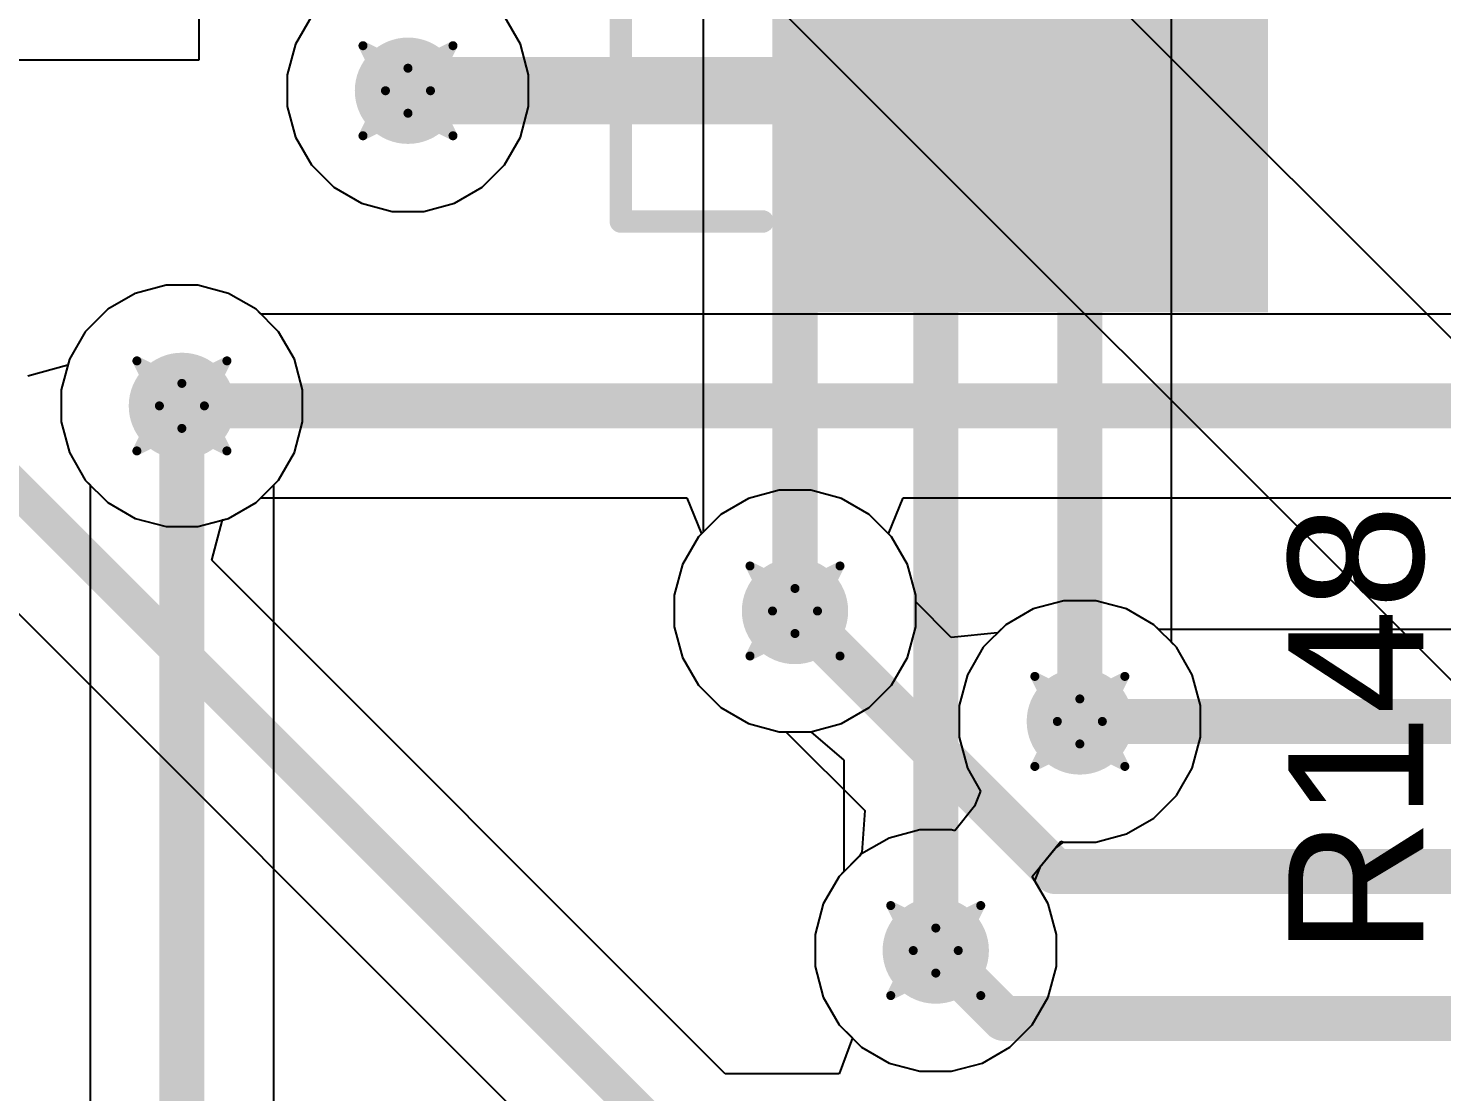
# Model space of a CAD drawing. Header units: inches. Extents: x -36 to 349, y -11 to 240.
# Drawn here: x 153.37 to 161.35, y 58.23 to 64.23 of the extents above; entities that cross this region are included whole.
import ezdxf

# ---------------------------------------------------------------- set-up
doc = ezdxf.new("R2010")
doc.units = ezdxf.units.IN
for name, color, linetype in [('Bottom Layer', 5, 'Continuous'), ('Drill Drawing', 1, 'Continuous'), ('Layer 1', 16, 'Continuous'), ('Layer 2', 76, 'Continuous'), ('Top Layer', 1, 'Continuous'), ('Top Overlay', 2, 'Continuous'), ('Top Paste', 8, 'Continuous'), ('Top Solder', 216, 'Continuous'), ('Via Holes', 16, 'Continuous')]:
    doc.layers.add(name, color=color, linetype=linetype)
doc.styles.add('Arial', font='', dxfattribs={"height": 0.2})
doc.styles.get('Arial').set_extended_font_data('Arial')

# ---------------------------------------------------------------- blocks, each defined once
blk = doc.blocks.new('HC_1_25_6PLT_141')
at = {"layer": 'Top Layer'}
blk.add_hatch(color=1, dxfattribs=at).paths.add_polyline_path([(-6.575043999999999, -0.0266065), (-4.225035999999999, -0.0266065), (-4.225035999999999, -2.5266015), (-6.575043999999999, -2.5266015)])
at = {"layer": 'Top Paste'}
blk.add_hatch(color=8, dxfattribs=at).paths.add_polyline_path([(-6.575043999999999, -0.0266065), (-4.225035999999999, -0.0266065), (-4.225035999999999, -2.5266015), (-6.575043999999999, -2.5266015)])
at = {"layer": 'Top Solder'}
blk.add_hatch(color=216, dxfattribs=at).paths.add_polyline_path([(-6.625056599999999, 0.0234061), (-4.1750234, 0.0234061), (-4.1750234, -2.5766141), (-6.625056599999999, -2.5766141)])
at = {"layer": 'Top Overlay'}
for points in [[(-6.112509999999999, 1.0752836, 0.127, 0.127, 0), (-4.9125124, 1.0752836, 0.127, 0.127, 0)], [(-6.112509999999999, 1.0752836, 0.127, 0.127, 0), (-6.112509999999999, 0.2752852, 0.127, 0.127, 0)]]:
    blk.add_lwpolyline(points, format="xyseb", dxfattribs=at)
for points in [[(-6.14426, 1.0752836, 0.0635, 0.0635, 1), (-6.08076, 1.0752836, 0.0635, 0.0635, 1)], [(-6.14426, 1.0752836, 0.0635, 0.0635, 1), (-6.08076, 1.0752836, 0.0635, 0.0635, 1)], [(-6.14426, 0.2752852, 0.0635, 0.0635, 1), (-6.08076, 0.2752852, 0.0635, 0.0635, 1)]]:
    blk.add_lwpolyline(points, format="xyseb", close=True, dxfattribs=at)

msp = doc.modelspace()

# ---------------------------------------------------------------- hatches: boundary and pattern name
at = {"layer": 'Bottom Layer'}
h = msp.add_hatch(color=5, dxfattribs=at)
edge = h.paths.add_edge_path()
edge.add_arc((155.513532, 63.881), 0.2999994, 0, 360)
h = msp.add_hatch(color=5, dxfattribs=at)
edge = h.paths.add_edge_path()
edge.add_arc((154.23779922, 62.10299999999999), 0.2999994, 0, 360)
h = msp.add_hatch(color=5, dxfattribs=at)
edge = h.paths.add_edge_path()
edge.add_arc((157.69748242, 60.9458776), 0.2999994, 0, 360)
h = msp.add_hatch(color=5, dxfattribs=at)
edge = h.paths.add_edge_path()
edge.add_arc((159.30485538, 60.32284607999999), 0.2999994, 0, 360)
h = msp.add_hatch(color=5, dxfattribs=at)
edge = h.paths.add_edge_path()
edge.add_arc((158.49179122, 59.03022992), 0.2999994, 0, 360)
at = {"layer": 'Layer 1'}
h = msp.add_hatch(color=16, dxfattribs=at)
edge = h.paths.add_edge_path()
edge.add_arc((155.513532, 63.881), 0.2999994, 0, 360)
h = msp.add_hatch(color=16, dxfattribs=at)
edge = h.paths.add_edge_path()
edge.add_arc((154.23779922, 62.10299999999999), 0.2999994, 0, 360)
h = msp.add_hatch(color=16, dxfattribs=at)
edge = h.paths.add_edge_path()
edge.add_arc((157.69748242, 60.9458776), 0.2999994, 0, 360)
h = msp.add_hatch(color=16, dxfattribs=at)
edge = h.paths.add_edge_path()
edge.add_arc((159.30485538, 60.32284607999999), 0.2999994, 0, 360)
h = msp.add_hatch(color=16, dxfattribs=at)
edge = h.paths.add_edge_path()
edge.add_arc((158.49179122, 59.03022992), 0.2999994, 0, 360)
at = {"layer": 'Layer 2'}
h = msp.add_hatch(color=76, dxfattribs=at)
edge = h.paths.add_edge_path()
edge.add_arc((155.513532, 63.881), 0.2999994, 0, 360)
h = msp.add_hatch(color=76, dxfattribs=at)
edge = h.paths.add_edge_path()
edge.add_arc((154.23779922, 62.10299999999999), 0.2999994, 0, 360)
h = msp.add_hatch(color=76, dxfattribs=at)
edge = h.paths.add_edge_path()
edge.add_arc((157.69748242, 60.9458776), 0.2999994, 0, 360)
h = msp.add_hatch(color=76, dxfattribs=at)
edge = h.paths.add_edge_path()
edge.add_arc((159.30485538, 60.32284607999999), 0.2999994, 0, 360)
h = msp.add_hatch(color=76, dxfattribs=at)
edge = h.paths.add_edge_path()
edge.add_arc((158.49179122, 59.03022992), 0.2999994, 0, 360)
at = {"layer": 'Top Layer'}
h = msp.add_hatch(color=1, dxfattribs=at)
edge = h.paths.add_edge_path()
edge.add_arc((155.513532, 63.881), 0.2999994, 0, 360)
h = msp.add_hatch(color=1, dxfattribs=at)
edge = h.paths.add_edge_path()
edge.add_arc((154.23779922, 62.10299999999999), 0.2999994, 0, 360)
h = msp.add_hatch(color=1, dxfattribs=at)
edge = h.paths.add_edge_path()
edge.add_arc((157.69748242, 60.9458776), 0.2999994, 0, 360)
h = msp.add_hatch(color=1, dxfattribs=at)
edge = h.paths.add_edge_path()
edge.add_arc((159.30485538, 60.32284607999999), 0.2999994, 0, 360)
h = msp.add_hatch(color=1, dxfattribs=at)
edge = h.paths.add_edge_path()
edge.add_arc((158.49179122, 59.03022992), 0.2999994, 0, 360)
at = {"layer": 'Via Holes'}
h = msp.add_hatch(color=7, dxfattribs=at)
edge = h.paths.add_edge_path()
edge.add_arc((155.513532, 63.881), 0.1499997, 0, 360)
h = msp.add_hatch(color=7, dxfattribs=at)
edge = h.paths.add_edge_path()
edge.add_arc((154.23779922, 62.10299999999999), 0.1499997, 0, 360)
h = msp.add_hatch(color=7, dxfattribs=at)
edge = h.paths.add_edge_path()
edge.add_arc((157.69748242, 60.9458776), 0.1499997, 0, 360)
h = msp.add_hatch(color=7, dxfattribs=at)
edge = h.paths.add_edge_path()
edge.add_arc((159.30485538, 60.32284607999999), 0.1499997, 0, 360)
h = msp.add_hatch(color=7, dxfattribs=at)
edge = h.paths.add_edge_path()
edge.add_arc((158.49179122, 59.03022992), 0.1499997, 0, 360)

# ---------------------------------------------------------------- linework, layer by layer
at = {"layer": 'Bottom Layer'}
for p, q in [((157.1795307, 72.35127262), (157.1795307, 61.39100752)), ((159.8228071, 60.767976), (159.8228071, 69.11100477999999)), ((154.14814484, 62.7839994), (153.97494224, 62.73759105999999)), ((154.3274536, 62.7839994), (154.14814484, 62.7839994)), ((154.5006562, 62.73759105999999), (154.3274536, 62.7839994)), ((153.97494224, 62.73759105999999), (153.81965426, 62.64793667999999)), ((154.65594418, 62.64793667999999), (154.5006562, 62.73759105999999)), ((153.81965426, 62.64793667999999), (153.69286254, 62.52114495999999)), ((154.7827359, 62.52114495999999), (154.65594418, 62.64793667999999)), ((153.69286254, 62.52114495999999), (153.60320816, 62.36585698)), ((154.87239028, 62.36585698), (154.7827359, 62.52114495999999)), ((153.60320816, 62.36585698), (153.55679982, 62.19265437999999)), ((154.91879862, 62.19265437999999), (154.87239028, 62.36585698)), ((153.55679982, 62.19265437999999), (153.55679982, 62.01334562)), ((154.91879862, 62.01334562), (154.91879862, 62.19265437999999)), ((153.55679982, 62.01334562), (153.60320816, 61.84014302)), ((154.87239028, 61.84014302), (154.91879862, 62.01334562)), ((153.60320816, 61.84014302), (153.69286254, 61.68485504)), ((154.7827359, 61.68485504), (154.87239028, 61.84014302)), ((153.69286254, 61.68485504), (153.7198475, 61.65787008)), ((153.7198475, 61.65787008), (153.7198475, 51.62404204)), ((154.75575094, 61.65787008), (154.7827359, 61.68485504)), ((154.75575094, 51.4094984), (154.75575094, 61.65787008)), ((157.15254574, 61.36402256), (157.06289136, 61.20873458)), ((157.1795307, 61.39100752), (157.15254574, 61.36402256)), ((157.06289136, 61.20873458), (157.01648302, 61.03553197999999)), ((157.01648302, 61.03553197999999), (157.01648302, 60.85622321999999)), ((157.01648302, 60.85622321999999), (157.06289136, 60.68302062)), ((159.84979206, 60.74099104), (159.8228071, 60.767976)), ((159.93944644, 60.58570305999999), (159.84979206, 60.74099104)), ((157.06289136, 60.68302062), (157.15254574, 60.52773264)), ((159.98585478, 60.41250045999999), (159.93944644, 60.58570305999999)), ((157.15254574, 60.52773264), (157.27933746, 60.40094092)), ((157.27933746, 60.40094092), (157.43462544, 60.31128653999999)), ((159.98585478, 60.2331917), (159.98585478, 60.41250045999999)), ((157.43462544, 60.31128653999999), (157.60782804, 60.2648782)), ((157.60782804, 60.2648782), (157.78713426, 60.2648782)), ((157.78713426, 60.2648782), (157.9738395, 60.10474136)), ((159.93944644, 60.0599891), (159.98585478, 60.2331917)), ((157.9738395, 60.10474136), (157.9738395, 59.47535984)), ((159.84979206, 59.90470111999999), (159.93944644, 60.0599891)), ((159.72300034, 59.77790939999999), (159.84979206, 59.90470111999999)), ((159.56771236, 59.68825502), (159.72300034, 59.77790939999999)), ((159.39450976, 59.64184667999999), (159.56771236, 59.68825502)), ((159.0367279, 59.44837233999999), (159.1657472, 59.60644161999999)), ((159.1657472, 59.60644161999999), (159.21274482, 59.64250454)), ((159.21274482, 59.64250454), (159.215201, 59.64184667999999)), ((159.215201, 59.64184667999999), (159.39450976, 59.64184667999999)), ((157.94685454, 59.44837488), (157.85720016, 59.29308689999999)), ((157.9738395, 59.47535984), (157.94685454, 59.44837488)), ((159.12638228, 59.29308689999999), (159.0367279, 59.44837233999999)), ((157.85720016, 59.29308689999999), (157.81079182, 59.1198843)), ((159.17279062, 59.1198843), (159.12638228, 59.29308689999999)), ((157.81079182, 59.1198843), (157.81079182, 58.94057554)), ((159.17279062, 58.94057554), (159.17279062, 59.1198843)), ((157.81079182, 58.94057554), (157.85720016, 58.76737293999999)), ((159.12638228, 58.76737293999999), (159.17279062, 58.94057554)), ((157.85720016, 58.76737293999999), (157.94685454, 58.61208496)), ((159.0367279, 58.61208496), (159.12638228, 58.76737293999999)), ((157.94685454, 58.61208496), (158.07364626, 58.48529324)), ((158.90993618, 58.48529324), (159.0367279, 58.61208496)), ((158.07364626, 58.48529324), (158.22893424, 58.39563886)), ((158.7546482, 58.39563886), (158.90993618, 58.48529324)), ((158.22893424, 58.39563886), (158.40213684, 58.34923052)), ((158.5814456, 58.34923052), (158.7546482, 58.39563886)), ((158.40213684, 58.34923052), (158.5814456, 58.34923052))]:
    msp.add_line(p, q, dxfattribs=at)
for points in [[(159.30485538, 60.32284607999999, 0.254, 0.254, 0), (159.30485538, 92.97051256, 0.254, 0.254, 0)], [(158.49179122, 59.03022992, 0.254, 0.254, 0), (158.49179122, 92.79398255999999, 0.254, 0.254, 0)], [(157.69748242, 60.9458776, 0.254, 0.254, 0), (157.69748242, 92.62466615999999, 0.254, 0.254, 0)], [(154.23779922, 51.4094984, 0.254, 0.254, 0), (154.23779922, 62.10299999999999, 0.254, 0.254, 0)]]:
    msp.add_lwpolyline(points, format="xyseb", dxfattribs=at)
for points in [[(154.17429922, 62.10299999999999, 0.127, 0.127, 1), (154.30129922, 62.10299999999999, 0.127, 0.127, 1)], [(157.63398242, 60.9458776, 0.127, 0.127, 1), (157.76098242, 60.9458776, 0.127, 0.127, 1)], [(159.24135538, 60.32284607999999, 0.127, 0.127, 1), (159.36835538, 60.32284607999999, 0.127, 0.127, 1)], [(158.42829122, 59.03022992, 0.127, 0.127, 1), (158.55529122, 59.03022992, 0.127, 0.127, 1)]]:
    msp.add_lwpolyline(points, format="xyseb", close=True, dxfattribs=at)
at = {"layer": 'Drill Drawing'}
for points in [[(155.259532, 64.13499999999999, 0.0508, 0.0508, 0), (155.513532, 64.008, 0.0508, 0.0508, 0)], [(155.259532, 64.13499999999999, 0.0508, 0.0508, 0), (155.386532, 63.881, 0.0508, 0.0508, 0)], [(155.513532, 64.008, 0.0508, 0.0508, 0), (155.767532, 64.13499999999999, 0.0508, 0.0508, 0)], [(155.640532, 63.881, 0.0508, 0.0508, 0), (155.767532, 64.13499999999999, 0.0508, 0.0508, 0)], [(155.259532, 63.627, 0.0508, 0.0508, 0), (155.386532, 63.881, 0.0508, 0.0508, 0)], [(155.640532, 63.881, 0.0508, 0.0508, 0), (155.767532, 63.627, 0.0508, 0.0508, 0)], [(155.259532, 63.627, 0.0508, 0.0508, 0), (155.513532, 63.75399999999999, 0.0508, 0.0508, 0)], [(155.513532, 63.75399999999999, 0.0508, 0.0508, 0), (155.767532, 63.627, 0.0508, 0.0508, 0)], [(153.98379922, 62.357, 0.0508, 0.0508, 0), (154.23779922, 62.23, 0.0508, 0.0508, 0)], [(153.98379922, 62.357, 0.0508, 0.0508, 0), (154.11079922, 62.10299999999999, 0.0508, 0.0508, 0)], [(154.23779922, 62.23, 0.0508, 0.0508, 0), (154.49179922, 62.357, 0.0508, 0.0508, 0)], [(154.36479922, 62.10299999999999, 0.0508, 0.0508, 0), (154.49179922, 62.357, 0.0508, 0.0508, 0)], [(153.98379922, 61.849, 0.0508, 0.0508, 0), (154.11079922, 62.10299999999999, 0.0508, 0.0508, 0)], [(154.36479922, 62.10299999999999, 0.0508, 0.0508, 0), (154.49179922, 61.849, 0.0508, 0.0508, 0)], [(153.98379922, 61.849, 0.0508, 0.0508, 0), (154.23779922, 61.97599999999999, 0.0508, 0.0508, 0)], [(154.23779922, 61.97599999999999, 0.0508, 0.0508, 0), (154.49179922, 61.849, 0.0508, 0.0508, 0)], [(157.44348242, 61.1998776, 0.0508, 0.0508, 0), (157.69748242, 61.07287759999999, 0.0508, 0.0508, 0)], [(157.44348242, 61.1998776, 0.0508, 0.0508, 0), (157.57048242, 60.9458776, 0.0508, 0.0508, 0)], [(157.69748242, 61.07287759999999, 0.0508, 0.0508, 0), (157.95148242, 61.1998776, 0.0508, 0.0508, 0)], [(157.82448242, 60.9458776, 0.0508, 0.0508, 0), (157.95148242, 61.1998776, 0.0508, 0.0508, 0)], [(157.44348242, 60.6918776, 0.0508, 0.0508, 0), (157.57048242, 60.9458776, 0.0508, 0.0508, 0)], [(157.82448242, 60.9458776, 0.0508, 0.0508, 0), (157.95148242, 60.6918776, 0.0508, 0.0508, 0)], [(157.44348242, 60.6918776, 0.0508, 0.0508, 0), (157.69748242, 60.8188776, 0.0508, 0.0508, 0)], [(157.69748242, 60.8188776, 0.0508, 0.0508, 0), (157.95148242, 60.6918776, 0.0508, 0.0508, 0)], [(159.05085538, 60.57684608, 0.0508, 0.0508, 0), (159.30485538, 60.44984608, 0.0508, 0.0508, 0)], [(159.05085538, 60.57684608, 0.0508, 0.0508, 0), (159.17785538, 60.32284607999999, 0.0508, 0.0508, 0)], [(159.30485538, 60.44984608, 0.0508, 0.0508, 0), (159.55885538, 60.57684608, 0.0508, 0.0508, 0)], [(159.43185538, 60.32284607999999, 0.0508, 0.0508, 0), (159.55885538, 60.57684608, 0.0508, 0.0508, 0)], [(159.05085538, 60.06884607999999, 0.0508, 0.0508, 0), (159.17785538, 60.32284607999999, 0.0508, 0.0508, 0)], [(159.43185538, 60.32284607999999, 0.0508, 0.0508, 0), (159.55885538, 60.06884607999999, 0.0508, 0.0508, 0)], [(159.05085538, 60.06884607999999, 0.0508, 0.0508, 0), (159.30485538, 60.19584608, 0.0508, 0.0508, 0)], [(159.30485538, 60.19584608, 0.0508, 0.0508, 0), (159.55885538, 60.06884607999999, 0.0508, 0.0508, 0)], [(158.23779122, 59.28422991999999, 0.0508, 0.0508, 0), (158.49179122, 59.15722992, 0.0508, 0.0508, 0)], [(158.23779122, 59.28422991999999, 0.0508, 0.0508, 0), (158.36479122, 59.03022992, 0.0508, 0.0508, 0)], [(158.49179122, 59.15722992, 0.0508, 0.0508, 0), (158.74579122, 59.28422991999999, 0.0508, 0.0508, 0)], [(158.61879122, 59.03022992, 0.0508, 0.0508, 0), (158.74579122, 59.28422991999999, 0.0508, 0.0508, 0)], [(158.23779122, 58.77622991999999, 0.0508, 0.0508, 0), (158.36479122, 59.03022992, 0.0508, 0.0508, 0)], [(158.61879122, 59.03022992, 0.0508, 0.0508, 0), (158.74579122, 58.77622991999999, 0.0508, 0.0508, 0)], [(158.23779122, 58.77622991999999, 0.0508, 0.0508, 0), (158.49179122, 58.90322992, 0.0508, 0.0508, 0)], [(158.49179122, 58.90322992, 0.0508, 0.0508, 0), (158.74579122, 58.77622991999999, 0.0508, 0.0508, 0)]]:
    msp.add_lwpolyline(points, format="xyseb", dxfattribs=at)
for points in [[(155.246832, 64.13499999999999, 0.0254, 0.0254, 1), (155.272232, 64.13499999999999, 0.0254, 0.0254, 1)], [(155.246832, 64.13499999999999, 0.0254, 0.0254, 1), (155.272232, 64.13499999999999, 0.0254, 0.0254, 1)], [(155.754832, 64.13499999999999, 0.0254, 0.0254, 1), (155.780232, 64.13499999999999, 0.0254, 0.0254, 1)], [(155.754832, 64.13499999999999, 0.0254, 0.0254, 1), (155.780232, 64.13499999999999, 0.0254, 0.0254, 1)], [(155.500832, 64.008, 0.0254, 0.0254, 1), (155.526232, 64.008, 0.0254, 0.0254, 1)], [(155.500832, 64.008, 0.0254, 0.0254, 1), (155.526232, 64.008, 0.0254, 0.0254, 1)], [(155.373832, 63.881, 0.0254, 0.0254, 1), (155.399232, 63.881, 0.0254, 0.0254, 1)], [(155.373832, 63.881, 0.0254, 0.0254, 1), (155.399232, 63.881, 0.0254, 0.0254, 1)], [(155.627832, 63.881, 0.0254, 0.0254, 1), (155.653232, 63.881, 0.0254, 0.0254, 1)], [(155.627832, 63.881, 0.0254, 0.0254, 1), (155.653232, 63.881, 0.0254, 0.0254, 1)], [(155.500832, 63.75399999999999, 0.0254, 0.0254, 1), (155.526232, 63.75399999999999, 0.0254, 0.0254, 1)], [(155.500832, 63.75399999999999, 0.0254, 0.0254, 1), (155.526232, 63.75399999999999, 0.0254, 0.0254, 1)], [(155.246832, 63.627, 0.0254, 0.0254, 1), (155.272232, 63.627, 0.0254, 0.0254, 1)], [(155.246832, 63.627, 0.0254, 0.0254, 1), (155.272232, 63.627, 0.0254, 0.0254, 1)], [(155.754832, 63.627, 0.0254, 0.0254, 1), (155.780232, 63.627, 0.0254, 0.0254, 1)], [(155.754832, 63.627, 0.0254, 0.0254, 1), (155.780232, 63.627, 0.0254, 0.0254, 1)], [(153.97109922, 62.357, 0.0254, 0.0254, 1), (153.99649922, 62.357, 0.0254, 0.0254, 1)], [(153.97109922, 62.357, 0.0254, 0.0254, 1), (153.99649922, 62.357, 0.0254, 0.0254, 1)], [(154.47909922, 62.357, 0.0254, 0.0254, 1), (154.50449922, 62.357, 0.0254, 0.0254, 1)], [(154.47909922, 62.357, 0.0254, 0.0254, 1), (154.50449922, 62.357, 0.0254, 0.0254, 1)], [(154.22509922, 62.23, 0.0254, 0.0254, 1), (154.25049922, 62.23, 0.0254, 0.0254, 1)], [(154.22509922, 62.23, 0.0254, 0.0254, 1), (154.25049922, 62.23, 0.0254, 0.0254, 1)], [(154.09809922, 62.10299999999999, 0.0254, 0.0254, 1), (154.12349922, 62.10299999999999, 0.0254, 0.0254, 1)], [(154.09809922, 62.10299999999999, 0.0254, 0.0254, 1), (154.12349922, 62.10299999999999, 0.0254, 0.0254, 1)], [(154.35209922, 62.10299999999999, 0.0254, 0.0254, 1), (154.37749922, 62.10299999999999, 0.0254, 0.0254, 1)], [(154.35209922, 62.10299999999999, 0.0254, 0.0254, 1), (154.37749922, 62.10299999999999, 0.0254, 0.0254, 1)], [(154.22509922, 61.97599999999999, 0.0254, 0.0254, 1), (154.25049922, 61.97599999999999, 0.0254, 0.0254, 1)], [(154.22509922, 61.97599999999999, 0.0254, 0.0254, 1), (154.25049922, 61.97599999999999, 0.0254, 0.0254, 1)], [(153.97109922, 61.849, 0.0254, 0.0254, 1), (153.99649922, 61.849, 0.0254, 0.0254, 1)], [(153.97109922, 61.849, 0.0254, 0.0254, 1), (153.99649922, 61.849, 0.0254, 0.0254, 1)], [(154.47909922, 61.849, 0.0254, 0.0254, 1), (154.50449922, 61.849, 0.0254, 0.0254, 1)], [(154.47909922, 61.849, 0.0254, 0.0254, 1), (154.50449922, 61.849, 0.0254, 0.0254, 1)], [(157.43078242, 61.1998776, 0.0254, 0.0254, 1), (157.45618242, 61.1998776, 0.0254, 0.0254, 1)], [(157.43078242, 61.1998776, 0.0254, 0.0254, 1), (157.45618242, 61.1998776, 0.0254, 0.0254, 1)], [(157.93878242, 61.1998776, 0.0254, 0.0254, 1), (157.96418242, 61.1998776, 0.0254, 0.0254, 1)], [(157.93878242, 61.1998776, 0.0254, 0.0254, 1), (157.96418242, 61.1998776, 0.0254, 0.0254, 1)], [(157.68478242, 61.07287759999999, 0.0254, 0.0254, 1), (157.71018242, 61.07287759999999, 0.0254, 0.0254, 1)], [(157.68478242, 61.07287759999999, 0.0254, 0.0254, 1), (157.71018242, 61.07287759999999, 0.0254, 0.0254, 1)], [(157.55778242, 60.9458776, 0.0254, 0.0254, 1), (157.58318242, 60.9458776, 0.0254, 0.0254, 1)], [(157.55778242, 60.9458776, 0.0254, 0.0254, 1), (157.58318242, 60.9458776, 0.0254, 0.0254, 1)], [(157.81178242, 60.9458776, 0.0254, 0.0254, 1), (157.83718242, 60.9458776, 0.0254, 0.0254, 1)], [(157.81178242, 60.9458776, 0.0254, 0.0254, 1), (157.83718242, 60.9458776, 0.0254, 0.0254, 1)], [(157.68478242, 60.8188776, 0.0254, 0.0254, 1), (157.71018242, 60.8188776, 0.0254, 0.0254, 1)], [(157.68478242, 60.8188776, 0.0254, 0.0254, 1), (157.71018242, 60.8188776, 0.0254, 0.0254, 1)], [(157.43078242, 60.6918776, 0.0254, 0.0254, 1), (157.45618242, 60.6918776, 0.0254, 0.0254, 1)], [(157.43078242, 60.6918776, 0.0254, 0.0254, 1), (157.45618242, 60.6918776, 0.0254, 0.0254, 1)], [(157.93878242, 60.6918776, 0.0254, 0.0254, 1), (157.96418242, 60.6918776, 0.0254, 0.0254, 1)], [(157.93878242, 60.6918776, 0.0254, 0.0254, 1), (157.96418242, 60.6918776, 0.0254, 0.0254, 1)], [(159.03815538, 60.57684608, 0.0254, 0.0254, 1), (159.06355538, 60.57684608, 0.0254, 0.0254, 1)], [(159.03815538, 60.57684608, 0.0254, 0.0254, 1), (159.06355538, 60.57684608, 0.0254, 0.0254, 1)], [(159.54615538, 60.57684608, 0.0254, 0.0254, 1), (159.57155538, 60.57684608, 0.0254, 0.0254, 1)], [(159.54615538, 60.57684608, 0.0254, 0.0254, 1), (159.57155538, 60.57684608, 0.0254, 0.0254, 1)], [(159.29215538, 60.44984608, 0.0254, 0.0254, 1), (159.31755538, 60.44984608, 0.0254, 0.0254, 1)], [(159.29215538, 60.44984608, 0.0254, 0.0254, 1), (159.31755538, 60.44984608, 0.0254, 0.0254, 1)], [(159.16515538, 60.32284607999999, 0.0254, 0.0254, 1), (159.19055538, 60.32284607999999, 0.0254, 0.0254, 1)], [(159.16515538, 60.32284607999999, 0.0254, 0.0254, 1), (159.19055538, 60.32284607999999, 0.0254, 0.0254, 1)], [(159.41915538, 60.32284607999999, 0.0254, 0.0254, 1), (159.44455538, 60.32284607999999, 0.0254, 0.0254, 1)], [(159.41915538, 60.32284607999999, 0.0254, 0.0254, 1), (159.44455538, 60.32284607999999, 0.0254, 0.0254, 1)], [(159.29215538, 60.19584608, 0.0254, 0.0254, 1), (159.31755538, 60.19584608, 0.0254, 0.0254, 1)], [(159.29215538, 60.19584608, 0.0254, 0.0254, 1), (159.31755538, 60.19584608, 0.0254, 0.0254, 1)], [(159.03815538, 60.06884607999999, 0.0254, 0.0254, 1), (159.06355538, 60.06884607999999, 0.0254, 0.0254, 1)], [(159.03815538, 60.06884607999999, 0.0254, 0.0254, 1), (159.06355538, 60.06884607999999, 0.0254, 0.0254, 1)], [(159.54615538, 60.06884607999999, 0.0254, 0.0254, 1), (159.57155538, 60.06884607999999, 0.0254, 0.0254, 1)], [(159.54615538, 60.06884607999999, 0.0254, 0.0254, 1), (159.57155538, 60.06884607999999, 0.0254, 0.0254, 1)], [(158.22509122, 59.28422991999999, 0.0254, 0.0254, 1), (158.25049122, 59.28422991999999, 0.0254, 0.0254, 1)], [(158.22509122, 59.28422991999999, 0.0254, 0.0254, 1), (158.25049122, 59.28422991999999, 0.0254, 0.0254, 1)], [(158.73309122, 59.28422991999999, 0.0254, 0.0254, 1), (158.75849122, 59.28422991999999, 0.0254, 0.0254, 1)], [(158.73309122, 59.28422991999999, 0.0254, 0.0254, 1), (158.75849122, 59.28422991999999, 0.0254, 0.0254, 1)], [(158.47909122, 59.15722992, 0.0254, 0.0254, 1), (158.50449122, 59.15722992, 0.0254, 0.0254, 1)], [(158.47909122, 59.15722992, 0.0254, 0.0254, 1), (158.50449122, 59.15722992, 0.0254, 0.0254, 1)], [(158.35209122, 59.03022992, 0.0254, 0.0254, 1), (158.37749122, 59.03022992, 0.0254, 0.0254, 1)], [(158.35209122, 59.03022992, 0.0254, 0.0254, 1), (158.37749122, 59.03022992, 0.0254, 0.0254, 1)], [(158.60609122, 59.03022992, 0.0254, 0.0254, 1), (158.63149122, 59.03022992, 0.0254, 0.0254, 1)], [(158.60609122, 59.03022992, 0.0254, 0.0254, 1), (158.63149122, 59.03022992, 0.0254, 0.0254, 1)], [(158.47909122, 58.90322992, 0.0254, 0.0254, 1), (158.50449122, 58.90322992, 0.0254, 0.0254, 1)], [(158.47909122, 58.90322992, 0.0254, 0.0254, 1), (158.50449122, 58.90322992, 0.0254, 0.0254, 1)], [(158.22509122, 58.77622991999999, 0.0254, 0.0254, 1), (158.25049122, 58.77622991999999, 0.0254, 0.0254, 1)], [(158.22509122, 58.77622991999999, 0.0254, 0.0254, 1), (158.25049122, 58.77622991999999, 0.0254, 0.0254, 1)], [(158.73309122, 58.77622991999999, 0.0254, 0.0254, 1), (158.75849122, 58.77622991999999, 0.0254, 0.0254, 1)], [(158.73309122, 58.77622991999999, 0.0254, 0.0254, 1), (158.75849122, 58.77622991999999, 0.0254, 0.0254, 1)]]:
    msp.add_lwpolyline(points, format="xyseb", close=True, dxfattribs=at)
at = {"layer": 'Layer 1'}
for p, q in [((154.14814484, 62.7839994), (153.97494224, 62.73759105999999)), ((154.3274536, 62.7839994), (154.14814484, 62.7839994)), ((154.5006562, 62.73759105999999), (154.3274536, 62.7839994)), ((153.97494224, 62.73759105999999), (153.81965426, 62.64793667999999)), ((154.65594418, 62.64793667999999), (154.5006562, 62.73759105999999)), ((153.81965426, 62.64793667999999), (153.69286254, 62.52114495999999)), ((154.7827359, 62.52114495999999), (154.65594418, 62.64793667999999)), ((153.69286254, 62.52114495999999), (153.60320816, 62.36585698)), ((154.87239028, 62.36585698), (154.7827359, 62.52114495999999)), ((153.60320816, 62.36585698), (153.55679982, 62.19265437999999)), ((154.91879862, 62.19265437999999), (154.87239028, 62.36585698)), ((153.55679982, 62.19265437999999), (153.55679982, 62.01334562)), ((154.91879862, 62.01334562), (154.91879862, 62.19265437999999)), ((153.55679982, 62.01334562), (153.60320816, 61.84014302)), ((154.87239028, 61.84014302), (154.91879862, 62.01334562)), ((153.60320816, 61.84014302), (153.69286254, 61.68485504)), ((154.7827359, 61.68485504), (154.87239028, 61.84014302)), ((153.69286254, 61.68485504), (153.81965426, 61.55806332)), ((154.65594418, 61.55806332), (154.7827359, 61.68485504)), ((157.43462544, 61.58046865999999), (157.27933746, 61.49081428)), ((157.60782804, 61.62687699999999), (157.43462544, 61.58046865999999)), ((157.7871368, 61.62687699999999), (157.60782804, 61.62687699999999)), ((157.9603394, 61.58046865999999), (157.7871368, 61.62687699999999)), ((158.11562738, 61.49081428), (157.9603394, 61.58046865999999)), ((153.81965426, 61.55806332), (153.97494224, 61.46840893999999)), ((154.5006562, 61.46840893999999), (154.65594418, 61.55806332)), ((153.97494224, 61.46840893999999), (154.14814484, 61.4220006)), ((154.14814484, 61.4220006), (154.3274536, 61.4220006)), ((154.3274536, 61.4220006), (154.5006562, 61.46840893999999)), ((157.27933746, 61.49081428), (157.15254574, 61.36402256)), ((158.2424191, 61.36402256), (158.11562738, 61.49081428)), ((157.15254574, 61.36402256), (157.06289136, 61.20873458)), ((158.33207348, 61.20873458), (158.2424191, 61.36402256)), ((157.06289136, 61.20873458), (157.01648302, 61.03553197999999)), ((158.37848182, 61.03553197999999), (158.33207348, 61.20873458)), ((157.01648302, 61.03553197999999), (157.01648302, 60.85622321999999)), ((158.37848182, 60.85622321999999), (158.37848182, 61.03553197999999)), ((159.0419984, 60.95743713999999), (158.88671042, 60.86778276)), ((159.215201, 61.00384548), (159.0419984, 60.95743713999999)), ((159.39450976, 61.00384548), (159.215201, 61.00384548)), ((159.56771236, 60.95743713999999), (159.39450976, 61.00384548)), ((159.72300034, 60.86778276), (159.56771236, 60.95743713999999)), ((158.88671042, 60.86778276), (158.7599187, 60.74099104)), ((159.84979206, 60.74099104), (159.72300034, 60.86778276)), ((157.01648302, 60.85622321999999), (157.06289136, 60.68302062)), ((158.33207348, 60.68302062), (158.37848182, 60.85622321999999)), ((158.7599187, 60.74099104), (158.67026432, 60.58570305999999)), ((159.93944644, 60.58570305999999), (159.84979206, 60.74099104)), ((157.06289136, 60.68302062), (157.15254574, 60.52773264)), ((158.2424191, 60.52773264), (158.33207348, 60.68302062)), ((158.67026432, 60.58570305999999), (158.62385598, 60.41250045999999)), ((159.98585478, 60.41250045999999), (159.93944644, 60.58570305999999)), ((157.15254574, 60.52773264), (157.27933746, 60.40094092)), ((158.11562738, 60.40094092), (158.2424191, 60.52773264)), ((157.27933746, 60.40094092), (157.43462544, 60.31128653999999)), ((157.9603394, 60.31128653999999), (158.11562738, 60.40094092)), ((158.62385598, 60.41250045999999), (158.62385598, 60.2331917)), ((159.98585478, 60.2331917), (159.98585478, 60.41250045999999)), ((157.43462544, 60.31128653999999), (157.60782804, 60.2648782)), ((157.7871368, 60.2648782), (157.9603394, 60.31128653999999)), ((157.60782804, 60.2648782), (157.7871368, 60.2648782)), ((158.62385598, 60.2331917), (158.67026432, 60.0599891)), ((159.93944644, 60.0599891), (159.98585478, 60.2331917)), ((158.67026432, 60.0599891), (158.74511812, 59.9303348)), ((159.84979206, 59.90470111999999), (159.93944644, 60.0599891)), ((158.74511812, 59.9303348), (158.71112784, 59.84469108)), ((159.72300034, 59.77790939999999), (159.84979206, 59.90470111999999)), ((158.71112784, 59.84469108), (158.59883952, 59.70656842)), ((159.56771236, 59.68825502), (159.72300034, 59.77790939999999)), ((158.22893424, 59.66482098), (158.07364626, 59.5751666)), ((158.40213684, 59.71122931999999), (158.22893424, 59.66482098)), ((158.5814456, 59.71122931999999), (158.40213684, 59.71122931999999)), ((158.59883952, 59.70656842), (158.5814456, 59.71122931999999)), ((159.39450976, 59.64184667999999), (159.56771236, 59.68825502)), ((159.08551876, 59.50838492), (159.19780708, 59.64650758000001)), ((159.19780708, 59.64650758000001), (159.215201, 59.64184667999999)), ((159.215201, 59.64184667999999), (159.39450976, 59.64184667999999)), ((158.07364626, 59.5751666), (157.94685454, 59.44837488)), ((159.05152848, 59.4227412), (159.08551876, 59.50838492)), ((157.94685454, 59.44837488), (157.85720016, 59.29308689999999)), ((159.12638228, 59.29308689999999), (159.05152848, 59.4227412)), ((157.85720016, 59.29308689999999), (157.81079182, 59.1198843)), ((159.17279062, 59.1198843), (159.12638228, 59.29308689999999)), ((157.81079182, 59.1198843), (157.81079182, 58.94057554)), ((159.17279062, 58.94057554), (159.17279062, 59.1198843)), ((157.81079182, 58.94057554), (157.85720016, 58.76737293999999)), ((159.12638228, 58.76737293999999), (159.17279062, 58.94057554)), ((157.85720016, 58.76737293999999), (157.94685454, 58.61208496)), ((159.0367279, 58.61208496), (159.12638228, 58.76737293999999)), ((157.94685454, 58.61208496), (158.07364626, 58.48529324)), ((158.90993618, 58.48529324), (159.0367279, 58.61208496)), ((158.07364626, 58.48529324), (158.22893424, 58.39563886)), ((158.7546482, 58.39563886), (158.90993618, 58.48529324)), ((158.22893424, 58.39563886), (158.40213684, 58.34923052)), ((158.5814456, 58.34923052), (158.7546482, 58.39563886)), ((158.40213684, 58.34923052), (158.5814456, 58.34923052))]:
    msp.add_line(p, q, dxfattribs=at)
at = {"layer": 'Layer 2'}
for p, q in [((161.6983177, 62.18627898), (153.68144778, 70.20314635999999)), ((153.91371554, 68.04048368), (161.90858906, 60.04561016)), ((154.96859532, 64.29914495999999), (154.87894094, 64.14385698)), ((156.14812306, 64.14385698), (156.05846868, 64.29914495999999)), ((154.87894094, 64.14385698), (154.8325326, 63.97065438)), ((156.1945314, 63.97065438), (156.14812306, 64.14385698)), ((154.8325326, 63.97065438), (154.8325326, 63.79134561999999)), ((156.1945314, 63.79134561999999), (156.1945314, 63.97065438)), ((154.8325326, 63.79134561999999), (154.87894094, 63.61814301999999)), ((156.14812306, 63.61814301999999), (156.1945314, 63.79134561999999)), ((154.87894094, 63.61814301999999), (154.96859532, 63.46285504)), ((156.05846868, 63.46285504), (156.14812306, 63.61814301999999)), ((154.96859532, 63.46285504), (155.09538704, 63.33606332)), ((155.93167696, 63.33606332), (156.05846868, 63.46285504)), ((155.09538704, 63.33606332), (155.25067502, 63.24640893999999)), ((155.77638898, 63.24640893999999), (155.93167696, 63.33606332)), ((155.25067502, 63.24640893999999), (155.42387762, 63.2000006)), ((155.42387762, 63.2000006), (155.60318638, 63.2000006)), ((155.60318638, 63.2000006), (155.77638898, 63.24640893999999)), ((154.14814484, 62.7839994), (153.97494224, 62.73759105999999)), ((154.3274536, 62.7839994), (154.14814484, 62.7839994)), ((154.5006562, 62.73759105999999), (154.3274536, 62.7839994)), ((153.97494224, 62.73759105999999), (153.81965426, 62.64793667999999)), ((154.65594418, 62.64793667999999), (154.5006562, 62.73759105999999)), ((153.81965426, 62.64793667999999), (153.69286254, 62.52114495999999)), ((154.7827359, 62.52114495999999), (154.65594418, 62.64793667999999)), ((153.69286254, 62.52114495999999), (153.60320816, 62.36585698)), ((154.87239028, 62.36585698), (154.7827359, 62.52114495999999)), ((153.60320816, 62.36585698), (153.55679982, 62.19265437999999)), ((154.91879862, 62.19265437999999), (154.87239028, 62.36585698)), ((153.55679982, 62.19265437999999), (153.55679982, 62.01334562)), ((154.91879862, 62.01334562), (154.91879862, 62.19265437999999)), ((153.55679982, 62.01334562), (153.60320816, 61.84014302)), ((154.87239028, 61.84014302), (154.91879862, 62.01334562)), ((153.60320816, 61.84014302), (153.69286254, 61.68485504)), ((154.7827359, 61.68485504), (154.87239028, 61.84014302)), ((153.69286254, 61.68485504), (153.81965426, 61.55806332)), ((154.65594418, 61.55806332), (154.7827359, 61.68485504)), ((157.43462544, 61.58046865999999), (157.27933746, 61.49081428)), ((157.60782804, 61.62687699999999), (157.43462544, 61.58046865999999)), ((157.7871368, 61.62687699999999), (157.60782804, 61.62687699999999)), ((157.9603394, 61.58046865999999), (157.7871368, 61.62687699999999)), ((158.11562738, 61.49081428), (157.9603394, 61.58046865999999)), ((153.81965426, 61.55806332), (153.97494224, 61.46840893999999)), ((154.5006562, 61.46840893999999), (154.65594418, 61.55806332)), ((153.97494224, 61.46840893999999), (154.14814484, 61.4220006)), ((154.14814484, 61.4220006), (154.3274536, 61.4220006)), ((154.3274536, 61.4220006), (154.5006562, 61.46840893999999)), ((157.27933746, 61.49081428), (157.15254574, 61.36402256)), ((158.2424191, 61.36402256), (158.11562738, 61.49081428)), ((157.15254574, 61.36402256), (157.06289136, 61.20873458)), ((158.33207348, 61.20873458), (158.2424191, 61.36402256)), ((157.06289136, 61.20873458), (157.01648302, 61.03553197999999)), ((158.37848182, 61.03553197999999), (158.33207348, 61.20873458)), ((157.01648302, 61.03553197999999), (157.01648302, 60.85622321999999)), ((158.37848182, 60.85622321999999), (158.37848182, 61.03553197999999)), ((159.0419984, 60.95743713999999), (158.88671042, 60.86778276)), ((159.215201, 61.00384548), (159.0419984, 60.95743713999999)), ((159.39450976, 61.00384548), (159.215201, 61.00384548)), ((159.56771236, 60.95743713999999), (159.39450976, 61.00384548)), ((159.72300034, 60.86778276), (159.56771236, 60.95743713999999)), ((158.88671042, 60.86778276), (158.7599187, 60.74099104)), ((159.84979206, 60.74099104), (159.72300034, 60.86778276)), ((157.01648302, 60.85622321999999), (157.06289136, 60.68302062)), ((158.33207348, 60.68302062), (158.37848182, 60.85622321999999)), ((158.7599187, 60.74099104), (158.67026432, 60.58570305999999)), ((159.93944644, 60.58570305999999), (159.84979206, 60.74099104)), ((157.06289136, 60.68302062), (157.15254574, 60.52773264)), ((158.2424191, 60.52773264), (158.33207348, 60.68302062)), ((158.67026432, 60.58570305999999), (158.62385598, 60.41250045999999)), ((159.98585478, 60.41250045999999), (159.93944644, 60.58570305999999)), ((157.15254574, 60.52773264), (157.27933746, 60.40094092)), ((158.11562738, 60.40094092), (158.2424191, 60.52773264)), ((157.27933746, 60.40094092), (157.43462544, 60.31128653999999)), ((157.9603394, 60.31128653999999), (158.11562738, 60.40094092)), ((158.62385598, 60.41250045999999), (158.62385598, 60.2331917)), ((159.98585478, 60.2331917), (159.98585478, 60.41250045999999)), ((157.43462544, 60.31128653999999), (157.60782804, 60.2648782)), ((157.7871368, 60.2648782), (157.9603394, 60.31128653999999)), ((157.60782804, 60.2648782), (157.7871368, 60.2648782)), ((158.62385598, 60.2331917), (158.67026432, 60.0599891)), ((159.93944644, 60.0599891), (159.98585478, 60.2331917)), ((158.67026432, 60.0599891), (158.74511812, 59.9303348)), ((159.84979206, 59.90470111999999), (159.93944644, 60.0599891)), ((158.74511812, 59.9303348), (158.71112784, 59.84469108)), ((159.72300034, 59.77790939999999), (159.84979206, 59.90470111999999)), ((158.71112784, 59.84469108), (158.59883952, 59.70656842)), ((159.56771236, 59.68825502), (159.72300034, 59.77790939999999)), ((158.22893424, 59.66482098), (158.07364626, 59.5751666)), ((158.40213684, 59.71122931999999), (158.22893424, 59.66482098)), ((158.5814456, 59.71122931999999), (158.40213684, 59.71122931999999)), ((158.59883952, 59.70656842), (158.5814456, 59.71122931999999)), ((159.39450976, 59.64184667999999), (159.56771236, 59.68825502)), ((159.08551876, 59.50838492), (159.19780708, 59.64650758000001)), ((159.19780708, 59.64650758000001), (159.215201, 59.64184667999999)), ((159.215201, 59.64184667999999), (159.39450976, 59.64184667999999)), ((158.07364626, 59.5751666), (157.94685454, 59.44837488)), ((159.05152848, 59.4227412), (159.08551876, 59.50838492)), ((157.94685454, 59.44837488), (157.85720016, 59.29308689999999)), ((159.12638228, 59.29308689999999), (159.05152848, 59.4227412)), ((157.85720016, 59.29308689999999), (157.81079182, 59.1198843)), ((159.17279062, 59.1198843), (159.12638228, 59.29308689999999)), ((157.81079182, 59.1198843), (157.81079182, 58.94057554)), ((159.17279062, 58.94057554), (159.17279062, 59.1198843)), ((157.81079182, 58.94057554), (157.85720016, 58.76737293999999)), ((159.12638228, 58.76737293999999), (159.17279062, 58.94057554)), ((157.85720016, 58.76737293999999), (157.94685454, 58.61208496)), ((159.0367279, 58.61208496), (159.12638228, 58.76737293999999)), ((157.94685454, 58.61208496), (158.07364626, 58.48529324)), ((158.90993618, 58.48529324), (159.0367279, 58.61208496)), ((158.07364626, 58.48529324), (158.22893424, 58.39563886)), ((158.7546482, 58.39563886), (158.90993618, 58.48529324)), ((158.22893424, 58.39563886), (158.40213684, 58.34923052)), ((158.5814456, 58.34923052), (158.7546482, 58.39563886)), ((158.40213684, 58.34923052), (158.5814456, 58.34923052))]:
    msp.add_line(p, q, dxfattribs=at)
at = {"layer": 'Top Layer'}
for p, q in [((154.335734, 64.05499), (154.335734, 64.97349464)), ((151.84935594, 64.05499), (154.335734, 64.05499)), ((150.91183178, 63.33528099999999), (156.742384, 57.50473386)), ((154.14814484, 62.7839994), (153.97494224, 62.73759105999999)), ((154.3274536, 62.7839994), (154.14814484, 62.7839994)), ((154.5006562, 62.73759105999999), (154.3274536, 62.7839994)), ((153.97494224, 62.73759105999999), (153.81965426, 62.64793667999999)), ((154.65594418, 62.64793667999999), (154.5006562, 62.73759105999999)), ((153.81965426, 62.64793667999999), (153.69286254, 62.52114495999999)), ((154.68292914, 62.62095171999999), (154.65594418, 62.64793667999999)), ((162.51376438, 62.62095171999999), (154.68292914, 62.62095171999999)), ((153.69286254, 62.52114495999999), (153.60320816, 62.36585698)), ((153.5941556, 62.33206735999999), (153.36751394, 62.27133849999999)), ((153.60320816, 62.36585698), (153.5941556, 62.33206735999999)), ((154.65594418, 61.55806332), (154.68292914, 61.58504828)), ((154.68292914, 61.58504828), (157.08620094, 61.58504828)), ((157.08620094, 61.58504828), (157.17037146, 61.38184828)), ((158.22459338, 61.38184828), (158.3087639, 61.58504828)), ((158.3087639, 61.58504828), (162.72830802, 61.58504828)), ((154.5006562, 61.46840893999999), (154.65594418, 61.55806332)), ((154.40613772, 61.23271472), (154.46686658, 61.45935638)), ((154.46686658, 61.45935638), (154.5006562, 61.46840893999999)), ((157.15254574, 61.36402256), (157.06289136, 61.20873458)), ((157.17037146, 61.38184828), (157.15254574, 61.36402256)), ((158.2424191, 61.36402256), (158.22459338, 61.38184828)), ((158.33207348, 61.20873458), (158.2424191, 61.36402256)), ((157.30432598, 58.334529), (154.40613772, 61.23271472)), ((157.06289136, 61.20873458), (157.01648302, 61.03553197999999)), ((158.37848182, 61.03553197999999), (158.33207348, 61.20873458)), ((157.01648302, 61.03553197999999), (157.01648302, 60.85622321999999)), ((158.37848182, 60.99737356), (158.37848182, 61.03553197999999)), ((158.57960664, 60.79624874), (158.37848182, 60.99737356)), ((159.0419984, 60.95743713999999), (158.88671042, 60.86778276)), ((159.215201, 61.00384548), (159.0419984, 60.95743713999999)), ((159.39450976, 61.00384548), (159.215201, 61.00384548)), ((159.56771236, 60.95743713999999), (159.39450976, 61.00384548)), ((159.72300034, 60.86778276), (159.56771236, 60.95743713999999)), ((158.88671042, 60.86778276), (158.84107678, 60.82214912)), ((159.7499853, 60.84079779999999), (159.72300034, 60.86778276)), ((157.01648302, 60.85622321999999), (157.06289136, 60.68302062)), ((158.84107678, 60.82214912), (158.57960664, 60.79624874)), ((163.05934622, 60.84079779999999), (159.7499853, 60.84079779999999)), ((157.06289136, 60.68302062), (157.15254574, 60.52773264)), ((157.15254574, 60.52773264), (157.27933746, 60.40094092)), ((157.27933746, 60.40094092), (157.43462544, 60.31128653999999)), ((157.43462544, 60.31128653999999), (157.60782804, 60.2648782)), ((157.60782804, 60.2648782), (157.64598646, 60.2648782)), ((157.64598646, 60.2648782), (158.09102748, 59.81983718)), ((158.09102748, 59.81983718), (158.07418982, 59.58284247999999)), ((158.07418982, 59.58284247999999), (158.0609869, 59.56250724)), ((158.0609869, 59.56250724), (157.94685454, 59.44837488)), ((157.94685454, 59.44837488), (157.85720016, 59.29308689999999)), ((157.85720016, 59.29308689999999), (157.81079182, 59.1198843)), ((157.81079182, 59.1198843), (157.81079182, 58.94057554)), ((157.81079182, 58.94057554), (157.85720016, 58.76737293999999)), ((157.85720016, 58.76737293999999), (157.94685454, 58.61208496)), ((157.94685454, 58.61208496), (158.0212105, 58.537729)), ((158.0212105, 58.537729), (157.94705266, 58.334529)), ((157.94705266, 58.334529), (157.30432598, 58.334529))]:
    msp.add_line(p, q, dxfattribs=at)
for points in [[(155.513532, 63.881, 0.3809999999999999, 0.3809999999999999, 0), (159.041338, 63.881, 0.3809999999999999, 0.3809999999999999, 0)], [(151.11564646, 63.82733488, 0.2032, 0.2032, 0), (157.1005113, 57.84247512, 0.2032, 0.2032, 0)], [(154.23779922, 62.10299999999999, 0.254, 0.254, 0), (162.72830802, 62.10299999999999, 0.254, 0.254, 0)], [(157.69748242, 60.9458776, 0.254, 0.254, 0), (159.16758362, 59.47577639999999, 0.254, 0.254, 0)], [(159.30485538, 60.32284607999999, 0.254, 0.254, 0), (163.27388986, 60.32284607999999, 0.254, 0.254, 0)], [(159.16758362, 59.47577639999999, 0.254, 0.254, 0), (163.41034882, 59.47577639999999, 0.254, 0.254, 0)], [(158.49179122, 59.03022992, 0.254, 0.254, 0), (158.87448794, 58.6475332, 0.254, 0.254, 0)], [(158.87448794, 58.6475332, 0.254, 0.254, 0), (163.55853496, 58.6475332, 0.254, 0.254, 0)]]:
    msp.add_lwpolyline(points, format="xyseb", dxfattribs=at)
for points in [[(155.418282, 63.881, 0.1905, 0.1905, 1), (155.608782, 63.881, 0.1905, 0.1905, 1)], [(158.946088, 63.881, 0.1905, 0.1905, 1), (159.136588, 63.881, 0.1905, 0.1905, 1)], [(154.17429922, 62.10299999999999, 0.127, 0.127, 1), (154.30129922, 62.10299999999999, 0.127, 0.127, 1)], [(157.63398242, 60.9458776, 0.127, 0.127, 1), (157.76098242, 60.9458776, 0.127, 0.127, 1)], [(159.24135538, 60.32284607999999, 0.127, 0.127, 1), (159.36835538, 60.32284607999999, 0.127, 0.127, 1)], [(159.10408362, 59.47577639999999, 0.127, 0.127, 1), (159.23108362, 59.47577639999999, 0.127, 0.127, 1)], [(159.10408362, 59.47577639999999, 0.127, 0.127, 1), (159.23108362, 59.47577639999999, 0.127, 0.127, 1)], [(158.42829122, 59.03022992, 0.127, 0.127, 1), (158.55529122, 59.03022992, 0.127, 0.127, 1)], [(158.81098794, 58.6475332, 0.127, 0.127, 1), (158.93798794, 58.6475332, 0.127, 0.127, 1)], [(158.81098794, 58.6475332, 0.127, 0.127, 1), (158.93798794, 58.6475332, 0.127, 0.127, 1)]]:
    msp.add_lwpolyline(points, format="xyseb", close=True, dxfattribs=at)

# ---------------------------------------------------------------- block references
at = {"rotation": 90}
msp.add_blockref('HC_1_25_6PLT_141', (157.790134, 69.25564), dxfattribs=at)

# ---------------------------------------------------------------- texts
at = {"layer": 'Top Overlay', "style": 'Arial'}
msp.add_text('R148', height=0.7619999999999999, rotation=90, dxfattribs=at).set_placement((161.24333766, 59.00226706))

doc.saveas('drawing.dxf')
